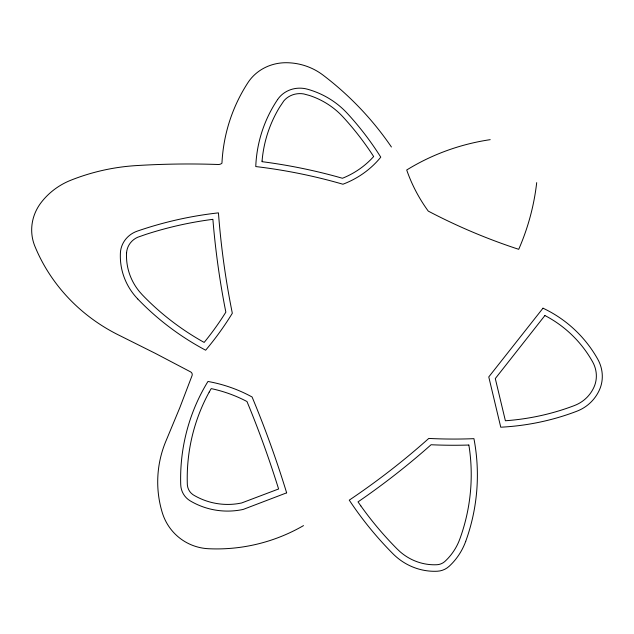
<?xml version="1.0" encoding="UTF-8"?>
<svg xmlns="http://www.w3.org/2000/svg" width="634" height="634" viewBox="0 0 634 634"><rect width="100%" height="100%" fill="white"/><g stroke="black" fill="none" stroke-linecap="round" stroke-linejoin="round"><path stroke-width="0.95" d="M209.165 392.129L211.209 388.61L214.078 389.244A145.44 141.208 -55.4 0 1 245.627 400.823L246.983 401.544L249.297 407.155A1502.128 1170.705 -45.9 0 1 277.866 486.627L278.603 488.98L241.562 502.992L237.798 503.673A67.545 66.665 -37.4 0 1 193.711 495.138L192.776 494.528A13.473 13.195 -49.9 0 1 187.41 485.398L187.323 484.249A179.359 176.363 69.7 0 1 209.172 392.137M468.835 445.036L466.79 445.092A467.884 424.709 18 0 1 432.451 444.806L431.088 444.735L426.666 448.642A728.466 643.55 -7.5 0 1 359.85 500.622L358.012 501.882L360.833 505.892M468.835 445.044L469.303 447.834A186.396 184.938 -76.4 0 1 459.856 538.955A58.368 56.743 72 0 1 445.06 561.28L444.474 561.795A13.829 13.33 73.4 0 1 436.897 564.728A53.446 51.75 68.2 0 1 400.006 551.667L397.256 549.084A321.771 300.262 44.2 0 1 360.833 505.892M490.209 139.662A238.289 226.267 45.6 0 0 406.711 169.991A156.582 144.045 29 0 0 428.251 211.098A502.342 430.399 23.5 0 0 518.715 249.313A259.694 244.7 8.1 0 0 536.697 182.632M303.504 525.61A170.324 167.194 -17.4 0 1 208.578 548.727A52.701 51.623 -54.6 0 1 162.32 512.771A105.038 103.857 -63.9 0 1 166.433 439.877L179.81 407.702L192.054 375.621A3.154 3.083 -20.9 0 0 190.636 371.904L155.409 353.407L119.881 335.655A179.311 169.722 -0.3 0 1 34.894 246.285A48.39 45.553 -13.2 0 1 41.234 202.42A68.29 64.541 -12.9 0 1 70.873 180.214A206.09 199.369 -22.5 0 1 136.159 165.601A1084.671 946.768 -75.7 0 1 218.231 164.499A5.175 4.882 1.9 0 0 221.955 163.184A181.015 170.776 20.5 0 1 247.973 82.61A45.616 42.613 8.9 0 1 286.227 62.718A57.971 54.278 8.8 0 1 322.999 75.081A328.182 314.567 -18.2 0 1 391.416 147.001M126.554 253.093L126.499 256.841A60.579 58.066 -5.8 0 0 139.742 291.965L142.373 294.897A255.653 239.921 12.8 0 0 202.508 341.496L204.164 342.408L205.654 340.577A300.904 276.487 -15.3 0 0 225.102 313.339L225.847 312.142L224.634 305.913A858 731.343 44 0 1 213.079 221.615L212.905 219.34L212.398 219.396A385.607 373.703 -74.4 0 0 145.812 234.414L137.546 237.306A18.933 18.053 -10.1 0 0 126.745 251.254L126.554 253.093M262.064 161.076L262.024 161.678L263.902 161.916A620.163 581.925 -70.6 0 1 337.304 176.807L342.431 178.257L344.103 177.591A87.278 81.461 10.5 0 0 371.302 159.055L373.648 156.558L373.355 156.091A317.483 303.583 -18.9 0 0 343.018 116.957A76.928 72.751 8.5 0 0 309.471 95.48L303.749 93.935A21.017 19.67 10 0 0 283.866 100.846L279.531 107.32A138.466 130.667 20.2 0 0 262.064 161.076M542.989 308.187L488.774 376.921L500.757 427.205A252.118 236.363 26.8 0 0 576.877 411.212A45.18 42.724 46.7 0 0 599.487 389.807A34.727 32.786 47.3 0 0 597.751 359.209A117.876 113.042 50.5 0 0 542.989 308.187M544.891 315.55L495.297 378.569L505.393 420.746L506.614 420.667A246.127 230.736 26.8 0 0 574.436 405.538L576.615 404.627A39.023 36.899 46.7 0 0 594.018 387.073A28.593 26.993 47.3 0 0 593.638 363.837L592.608 361.832A111.632 107.051 50.5 0 0 546.056 316.136L544.891 315.55M286.647 492.84L243.179 509.435A74.107 73.148 -37.4 0 1 190.232 500.876A20.145 19.725 -49.9 0 1 180.722 484.677A185.976 182.861 69.7 0 1 207.952 381.47A152.239 147.809 -55.4 0 1 252.078 396.987A1512.645 1178.566 -45.9 0 1 286.647 492.84M465.713 541.341A192.744 191.222 -76.3 0 0 473.931 438.657A462.17 419.478 18 0 1 428.782 438.427A722.364 638.105 -7.5 0 1 349.263 500.139A328.127 306.19 44.2 0 0 392.945 553.751A59.834 57.94 68.2 0 0 437.294 571.234A20.336 19.599 73.4 0 0 449.284 566.178A64.826 63.02 72.1 0 0 465.713 541.341M137.744 298.963A261.636 245.548 12.8 0 0 205.646 350.206A307.157 282.233 -15.3 0 0 232.321 313.251A851.906 726.073 44 0 1 218.445 212.866A392.319 380.178 -74.4 0 0 137.285 231.125A25.091 23.926 -10.1 0 0 120.405 252.887A66.697 63.931 -5.9 0 0 137.744 298.963M277.605 99.562A144.354 136.231 20.2 0 0 255.764 166.56A612.888 575.189 -70.6 0 1 342.931 184.232A93.127 86.921 10.5 0 0 380.772 157.169A323.974 309.796 -19 0 0 347.329 113.407A82.808 78.315 8.5 0 0 307.466 89.204A26.89 25.162 10 0 0 277.605 99.562"/></g></svg>
